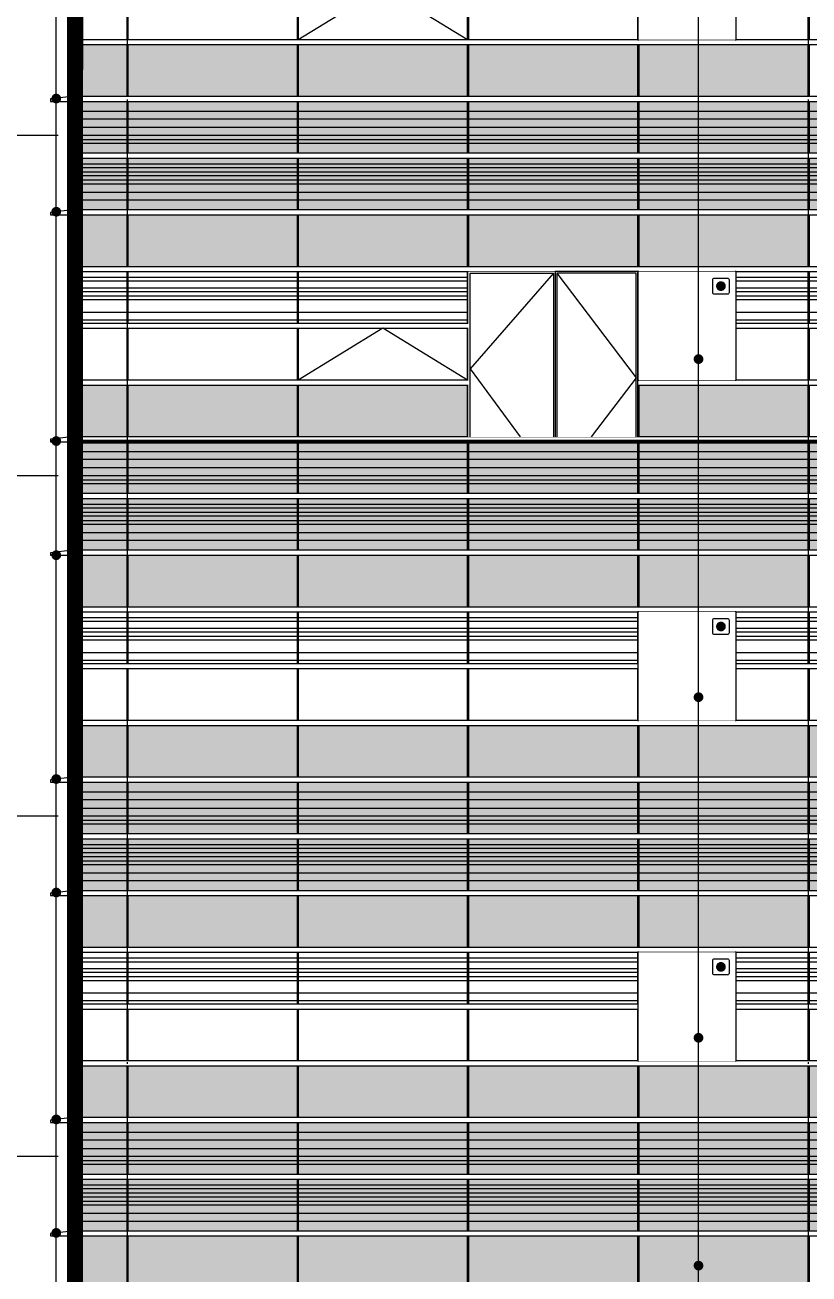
# Model space of a CAD drawing. Header units: millimetres. Extents: x 708158 to 1984082, y -168213 to -53.
# Drawn here: x 847689 to 857358, y -73306 to -57894 of the extents above; entities that cross this region are included whole.
import ezdxf

# ---------------------------------------------------------------- set-up
doc = ezdxf.new("R2010")
doc.units = ezdxf.units.MM
doc.header["$LTSCALE"] = 1000
doc.set_wipeout_variables(frame=1)
doc.linetypes.add('DOTE', pattern=[2.42, 2, -0.2, 0.02, -0.2])
doc.layers.get('0').update_dxf_attribs({"color": 8})
for name, color, linetype in [('A-AXIS', 1, 'DOTE'), ('A-看线', 63, 'Continuous'), ('DIM_LEAD', 3, 'Continuous'), ('DOTE', 1, 'DOTE'), ('WINDOW', 4, 'Continuous'), ('立面加粗', 5, 'Continuous'), ('立面填充线2 穿孔板', 105, 'Continuous'), ('立面窗户线', 21, 'Continuous')]:
    doc.layers.add(name, color=color, linetype=linetype)
doc.layers.add('E-百叶', color=8, linetype='Continuous', lineweight=35)

# ---------------------------------------------------------------- blocks, each defined once
blk = doc.blocks.new('A$C24AE1B25')
at = {"layer": '立面窗户线'}
blk.add_lwpolyline([(46850, 30), (0, 30), (-30, 30), (-300, 0), (-300, -30), (0, -30), (46850, -30)], dxfattribs=at)
blk = doc.blocks.new('A$C05264923')
at = {"layer": '立面窗户线'}
blk.add_lwpolyline([(46850, 30), (0, 30), (-90, 30), (-90, -30), (0, -30), (46850, -30)], dxfattribs=at)
blk = doc.blocks.new('A$C03EC34EA')
at = {"layer": 'A-看线'}
for points in [[(5, -40), (645, -40), (645, -140), (5, -140)], [(5, -240), (645, -240), (645, -340), (5, -340)], [(5, -390), (645, -390), (645, -440), (5, -440)], [(5, -690), (645, -690), (645, -740), (5, -740)], [(5, -790), (645, -790), (645, -840), (5, -840)], [(5, -890), (645, -890), (645, -940), (5, -940)], [(5, -1040), (645, -1040), (645, -1140), (5, -1140)]]:
    blk.add_lwpolyline(points, close=True, dxfattribs=at)
at = {"layer": 'WINDOW'}
for points in [[(-5, 80), (5, 80), (5, -560), (-5, -560)], [(645, 80), (655, 80), (655, -560), (645, -560)], [(-5, -620), (5, -620), (5, -1260), (-5, -1260)], [(645, -620), (655, -620), (655, -1260), (645, -1260)]]:
    blk.add_lwpolyline(points, close=True, dxfattribs=at)
blk = doc.blocks.new('A$C2A3A27BA')
at = {"layer": 'A-看线'}
for points in [[(0, -40), (2090, -40), (2090, -140), (0, -140)], [(2100, -40), (4190, -40), (4190, -140), (2100, -140)], [(4200, -40), (6290, -40), (6290, -140), (4200, -140)], [(6300, -40), (8390, -40), (8390, -140), (6300, -140)], [(0, -240), (2090, -240), (2090, -340), (0, -340)], [(2100, -240), (4190, -240), (4190, -340), (2100, -340)], [(4200, -240), (6290, -240), (6290, -340), (4200, -340)], [(6300, -240), (8390, -240), (8390, -340), (6300, -340)], [(0, -390), (2090, -390), (2090, -440), (0, -440)], [(2100, -390), (4190, -390), (4190, -440), (2100, -440)], [(4200, -390), (6290, -390), (6290, -440), (4200, -440)], [(6300, -390), (8390, -390), (8390, -440), (6300, -440)], [(0, -690), (2090, -690), (2090, -740), (0, -740)], [(2100, -690), (4190, -690), (4190, -740), (2100, -740)], [(4200, -690), (6290, -690), (6290, -740), (4200, -740)], [(6300, -690), (8390, -690), (8390, -740), (6300, -740)], [(0, -790), (2090, -790), (2090, -840), (0, -840)], [(0, -890), (2090, -890), (2090, -940), (0, -940)], [(2100, -790), (4190, -790), (4190, -840), (2100, -840)], [(2100, -890), (4190, -890), (4190, -940), (2100, -940)], [(4200, -790), (6290, -790), (6290, -840), (4200, -840)], [(4200, -890), (6290, -890), (6290, -940), (4200, -940)], [(6300, -790), (8390, -790), (8390, -840), (6300, -840)], [(6300, -890), (8390, -890), (8390, -940), (6300, -940)], [(0, -1040), (2090, -1040), (2090, -1140), (0, -1140)], [(2100, -1040), (4190, -1040), (4190, -1140), (2100, -1140)], [(4200, -1040), (6290, -1040), (6290, -1140), (4200, -1140)], [(6300, -1040), (8390, -1040), (8390, -1140), (6300, -1140)]]:
    blk.add_lwpolyline(points, close=True, dxfattribs=at)
at = {"layer": 'WINDOW'}
for points in [[(2090, 80), (2100, 80), (2100, -560), (2090, -560)], [(4190, 80), (4200, 80), (4200, -560), (4190, -560)], [(6290, 80), (6300, 80), (6300, -560), (6290, -560)], [(8390, 80), (8400, 80), (8400, -560), (8390, -560)], [(2090, -620), (2100, -620), (2100, -1260), (2090, -1260)], [(4190, -620), (4200, -620), (4200, -1260), (4190, -1260)], [(6290, -620), (6300, -620), (6300, -1260), (6290, -1260)], [(8390, -620), (8400, -620), (8400, -1260), (8390, -1260)]]:
    blk.add_lwpolyline(points, close=True, dxfattribs=at)
blk = doc.blocks.new('A$C59A864C1')
at = {"layer": 'WINDOW'}
for points in [[(2090, 0), (2100, 0), (2100, -640), (2090, -640)], [(4190, 0), (4200, 0), (4200, -640), (4190, -640)], [(6290, 0), (6300, 0), (6300, -640), (6290, -640)], [(8390, 0), (8400, 0), (8400, -640), (8390, -640)], [(2090, -1400), (2100, -1400), (2100, -2040), (2090, -2040)], [(4190, -1400), (4200, -1400), (4200, -2040), (4190, -2040)], [(6290, -1400), (6300, -1400), (6300, -2040), (6290, -2040)], [(8390, -1400), (8400, -1400), (8400, -2040), (8390, -2040)], [(2090, -2100), (2100, -2100), (2100, -2740), (2090, -2740)], [(4190, -2100), (4200, -2100), (4200, -2740), (4190, -2740)], [(6290, -2100), (6300, -2100), (6300, -2740), (6290, -2740)], [(8390, -2100), (8400, -2100), (8400, -2740), (8390, -2740)]]:
    blk.add_lwpolyline(points, close=True, dxfattribs=at)
blk.add_lwpolyline([(4190, -2040), (3145, -1400), (2100, -2040)], dxfattribs=at)
blk = doc.blocks.new('A$C4BD9167B')
at = {"layer": 'WINDOW'}
for points in [[(-5, 0), (5, 0), (5, -640), (-5, -640)], [(645, 0), (655, 0), (655, -640), (645, -640)], [(-5, -1400), (5, -1400), (5, -2040), (-5, -2040)], [(645, -1400), (655, -1400), (655, -2040), (645, -2040)], [(-5, -2100), (5, -2100), (5, -2740), (-5, -2740)], [(645, -2100), (655, -2100), (655, -2740), (645, -2740)]]:
    blk.add_lwpolyline(points, close=True, dxfattribs=at)
blk = doc.blocks.new('A$C646C2EE2')
at = {"layer": 'A-看线'}
for points in [[(0, -70), (2090, -70), (2090, -120), (0, -120)], [(2100, -70), (4190, -70), (4190, -120), (2100, -120)], [(4200, -70), (6290, -70), (6290, -120), (4200, -120)], [(6300, -70), (8390, -70), (8390, -120), (6300, -120)], [(0, -200), (2090, -200), (2090, -250), (0, -250)], [(0, -300), (2090, -300), (2090, -350), (0, -350)], [(2100, -200), (4190, -200), (4190, -250), (2100, -250)], [(2100, -300), (4190, -300), (4190, -350), (2100, -350)], [(4200, -200), (6290, -200), (6290, -250), (4200, -250)], [(4200, -300), (6290, -300), (6290, -350), (4200, -350)], [(6300, -200), (8390, -200), (8390, -250), (6300, -250)], [(6300, -300), (8390, -300), (8390, -350), (6300, -350)], [(0, -500), (2090, -500), (2090, -600), (0, -600)], [(2100, -500), (4190, -500), (4190, -600), (2100, -600)], [(4200, -500), (6290, -500), (6290, -600), (4200, -600)], [(6300, -500), (8390, -500), (8390, -600), (6300, -600)]]:
    blk.add_lwpolyline(points, close=True, dxfattribs=at)
at = {"layer": 'WINDOW'}
for points in [[(2090, 0), (2100, 0), (2100, -640), (2090, -640)], [(4190, 0), (4200, 0), (4200, -640), (4190, -640)], [(6290, 0), (6300, 0), (6300, -640), (6290, -640)], [(8390, 0), (8400, 0), (8400, -640), (8390, -640)]]:
    blk.add_lwpolyline(points, close=True, dxfattribs=at)
blk = doc.blocks.new('A$C4AFF7EBF')
at = {"layer": 'A-看线'}
for points in [[(5, -70), (645, -70), (645, -120), (5, -120)], [(5, -200), (645, -200), (645, -250), (5, -250)], [(5, -300), (645, -300), (645, -350), (5, -350)], [(5, -500), (645, -500), (645, -600), (5, -600)]]:
    blk.add_lwpolyline(points, close=True, dxfattribs=at)
at = {"layer": 'WINDOW'}
for points in [[(-5, 0), (5, 0), (5, -640), (-5, -640)], [(645, 0), (655, 0), (655, -640), (645, -640)]]:
    blk.add_lwpolyline(points, close=True, dxfattribs=at)
blk = doc.blocks.new('A$C090C4F04')
at = {"layer": '立面填充线2 穿孔板'}
for points in [[(5, 420), (46845, 420), (46845, -220), (5, -220)], [(5, -280), (46845, -280), (46845, -920), (5, -920)], [(5, -980), (9045, -980), (9045, -1620), (5, -1620)], [(5, -3080), (46845, -3080), (46845, -3720), (5, -3720)]]:
    blk.add_hatch(color=256, dxfattribs=at).paths.add_polyline_path(points)
at = {"layer": 'A-看线'}
for points in [[(5, 420), (46845, 420), (46845, -220), (5, -220)], [(5, -280), (46845, -280), (46845, -920), (5, -920)], [(5, -980), (9045, -980), (9045, -1620), (5, -1620)], [(5, -1680), (46845, -1680), (46845, -2320), (5, -2320)], [(5, -3080), (46845, -3080), (46845, -3720), (5, -3720)]]:
    blk.add_lwpolyline(points, close=True, dxfattribs=at)
at = {"layer": 'WINDOW'}
for points in [[(2745, -980), (2755, -980), (2755, -1620), (2745, -1620)], [(4845, -980), (4855, -980), (4855, -1620), (4845, -1620)], [(6945, -980), (6955, -980), (6955, -1620), (6945, -1620)], [(9045, -980), (9055, -980), (9055, -1620), (9045, -1620)], [(2745, -2380), (2755, -2380), (2755, -3020), (2745, -3020)], [(4845, -2380), (4855, -2380), (4855, -3020), (4845, -3020)], [(6945, -2380), (6955, -2380), (6955, -3020), (6945, -3020)], [(9045, -2380), (9055, -2380), (9055, -3020), (9045, -3020)], [(2745, -3080), (2755, -3080), (2755, -3720), (2745, -3720)], [(4845, -3080), (4855, -3080), (4855, -3720), (4845, -3720)], [(6945, -3080), (6955, -3080), (6955, -3720), (6945, -3720)], [(9045, -3080), (9055, -3080), (9055, -3720), (9045, -3720)]]:
    blk.add_lwpolyline(points, close=True, dxfattribs=at)
for name, p in [('A$C03EC34EA', (0, 340)), ('A$C2A3A27BA', (655, 340)), ('A$C2A3A27BA', (9055, 340)), ('A$C05264923', (0, -250)), ('A$C4BD9167B', (0, -980)), ('A$C05264923', (0, -1650)), ('A$C4AFF7EBF', (0, -1680)), ('A$C646C2EE2', (655, -1680)), ('A$C646C2EE2', (9055, -1680)), ('A$C05264923', (0, -2350)), ('A$C05264923', (0, -3050))]:
    blk.add_blockref(name, p, dxfattribs=at)
at = {"layer": '立面窗户线'}
for p in [(0, 450), (0, -950)]:
    blk.add_blockref('A$C24AE1B25', p, dxfattribs=at)
blk = doc.blocks.new('A$C22B71AAA')
at = {"layer": '立面填充线2 穿孔板'}
for points in [[(5, 420), (46845, 420), (46845, -220), (5, -220)], [(5, -280), (46845, -280), (46845, -920), (5, -920)], [(5, -980), (9045, -980), (9045, -1620), (5, -1620)], [(5, -3080), (9045, -3080), (9045, -3720), (5, -3720)]]:
    blk.add_hatch(color=256, dxfattribs=at).paths.add_polyline_path(points)
at = {"layer": 'A-看线'}
for points in [[(5, 420), (46845, 420), (46845, -220), (5, -220)], [(5, -280), (46845, -280), (46845, -920), (5, -920)], [(5, -980), (9045, -980), (9045, -1620), (5, -1620)], [(5, -1680), (46845, -1680), (46845, -2320), (5, -2320)], [(5, -3080), (9045, -3080), (9045, -3720), (5, -3720)]]:
    blk.add_lwpolyline(points, close=True, dxfattribs=at)
at = {"layer": 'WINDOW'}
for name, p in [('A$C03EC34EA', (0, 340)), ('A$C2A3A27BA', (655, 340)), ('A$C2A3A27BA', (9055, 340)), ('A$C05264923', (0, -250)), ('A$C4BD9167B', (0, -980)), ('A$C59A864C1', (655, -980)), ('A$C05264923', (0, -1650)), ('A$C4AFF7EBF', (0, -1680)), ('A$C646C2EE2', (655, -1680)), ('A$C646C2EE2', (9055, -1680)), ('A$C05264923', (0, -2350)), ('A$C05264923', (0, -3050))]:
    blk.add_blockref(name, p, dxfattribs=at)
at = {"layer": '立面窗户线'}
for p in [(0, 450), (0, -950)]:
    blk.add_blockref('A$C24AE1B25', p, dxfattribs=at)
blk = doc.blocks.new('A$C3ddea0d8')
at = {"layer": 'DIM_LEAD', "color": 1}
blk.add_lwpolyline([(-80, 100), (80, 100, -0.414214), (100, 80), (100, -80, -0.414214), (80, -100), (-80, -100, -0.414214), (-100, -80), (-100, 80, -0.414214)], format="xyb", close=True, dxfattribs=at)
at = {"layer": 'DIM_LEAD', "color": 1, "const_width": 60}
blk.add_lwpolyline([(0, -30, 1), (0, 30, 1)], format="xyb", close=True, dxfattribs=at)
blk = doc.blocks.new('A$C68c6f59b')
at = {"layer": 'WINDOW'}
for points in [[(10, -700), (0, -700), (0, -2040), (10, -2040)], [(1210, -700), (1200, -700), (1200, -2040), (1210, -2040)]]:
    blk.add_lwpolyline(points, close=True, dxfattribs=at)
blk.add_wipeout([(10, -700), (1200, -700), (1200, -2040), (10, -2040)]).dxf.layer = 'WINDOW'
blk.add_blockref('A$C3ddea0d8', (1024, -880))
blk = doc.blocks.new('A$C1b228231')
at = {"layer": 'E-百叶'}
for p in [(0, -12600), (0, -16800), (0, -21000), (0, -25200)]:
    blk.add_blockref('A$C68c6f59b', p, dxfattribs=at)
blk = doc.blocks.new('A$C5dbcd610')
blk.add_wipeout([(-1070, 0), (1020, 0), (1020, -2040), (-1070, -2040)]).dxf.layer = 'WINDOW'
at = {"layer": 'WINDOW'}
for points in [[(-1050, -2040), (-1050, -20), (-20, -20), (-20, -2040)], [(-20, -20), (-1050, -1200), (-432, -2040)], [(1020, -2040), (1020, 0), (0, 0), (0, -2040)], [(1000, -2040), (1000, -20), (20, -20), (20, -2040)], [(20, -20), (1000, -1310), (445, -2040)]]:
    blk.add_lwpolyline(points, dxfattribs=at)

msp = doc.modelspace()

# ---------------------------------------------------------------- hatches: boundary and pattern name
at = {"layer": '立面填充线2 穿孔板'}
for points in [[(848308, -71436.7), (895148, -71436.7), (895148, -72076.7), (848308, -72076.7)], [(848308, -72136.7), (895148, -72136.7), (895148, -72776.7), (848308, -72776.7)], [(848308, -72836.7), (857348, -72836.7), (857348, -73476.7), (848308, -73476.7)]]:
    msp.add_hatch(color=256, dxfattribs=at).paths.add_polyline_path(points)

# ---------------------------------------------------------------- linework, layer by layer
at = {"layer": 'A-AXIS'}
for p, q in [((949740, -59256.7), (839134.6, -59256.7)), ((949740, -63456.7), (839134.6, -63456.7)), ((949740, -67656.7), (839134.6, -67656.7)), ((949740, -71856.7), (839134.6, -71856.7))]:
    msp.add_line(p, q, dxfattribs=at)
at = {"layer": 'A-看线'}
for points in [[(848308, -71436.7), (895148, -71436.7), (895148, -72076.7), (848308, -72076.7)], [(848308, -72136.7), (895148, -72136.7), (895148, -72776.7), (848308, -72776.7)], [(848308, -72836.7), (857348, -72836.7), (857348, -73476.7), (848308, -73476.7)]]:
    msp.add_lwpolyline(points, close=True, dxfattribs=at)
at = {"layer": 'DIM_LEAD'}
for p in [(848075, -85136.7), (848075, -58802), (848075, -60198.7), (848075, -63028.7), (848075, -64436.7), (848075, -67198.7), (848075, -68598.7), (848075, -71398.7), (848075, -72798.7), (848075, -75568.7), (848075, -76298.7), (848075, -78878.7), (848075, -81098.7), (848075, -82098.7), (848075, -84098.7), (848075, -85136.7), (848075, -85136.7), (848075, -85911.7)]:
    msp.add_line(p, (848075, -32009.6), dxfattribs=at)
at = {"layer": 'DIM_LEAD', "const_width": 60}
for points in [[(848075, -58832, 1), (848075, -58772, 1)], [(848075, -60228.7, 1), (848075, -60168.7, 1)], [(848075, -63058.7, 1), (848075, -62998.7, 1)], [(848075, -64466.7, 1), (848075, -64406.7, 1)], [(848075, -67228.7, 1), (848075, -67168.7, 1)], [(848075, -68628.7, 1), (848075, -68568.7, 1)], [(848075, -71428.7, 1), (848075, -71368.7, 1)], [(848075, -72828.7, 1), (848075, -72768.7, 1)]]:
    msp.add_lwpolyline(points, format="xyb", close=True, dxfattribs=at)
at = {"layer": 'DOTE'}
for p, q in [((848953, -87432.6), (848953, -34939.7)), ((848953, -87432.6), (848953, -34939.7)), ((857353, -87432.6), (857353, -34939.7))]:
    msp.add_line(p, q, dxfattribs=at)
at = {"layer": '立面加粗'}
for points, const_width in [([(848304.9, -86029.2), (848308, -37629.2), (942003, -37484.2), (941999.9, -85884.2)], 200), ([(848308, -63036.7), (848308, -37556.7), (874158, -37556.7), (874158, -63036.7)], 50)]:
    msp.add_lwpolyline(points, close=True, dxfattribs=dict(at, const_width=const_width))

# ---------------------------------------------------------------- block references
at = {"layer": 'A-看线'}
for name, p in [('A$C22B71AAA', (848303, -55056.7)), ('A$C22B71AAA', (848303, -59256.7)), ('A$C090C4F04', (848303, -63456.7)), ('A$C090C4F04', (848303, -67656.7))]:
    msp.add_blockref(name, p, dxfattribs=at)
at = {"layer": 'WINDOW'}
for name, p in [('A$C03EC34EA', (848303, -71516.7)), ('A$C2A3A27BA', (848958, -71516.7)), ('A$C2A3A27BA', (857358, -71516.7)), ('A$C05264923', (848303, -72106.7)), ('A$C4BD9167B', (848303, -72836.7)), ('A$C59A864C1', (848958, -72836.7))]:
    msp.add_blockref(name, p, dxfattribs=at)
at = {"layer": '立面窗户线'}
for p in [(848303, -71406.7), (848303, -72806.7)]:
    msp.add_blockref('A$C24AE1B25', p, dxfattribs=at)

# ---------------------------------------------------------------- next in the draw order: block references
at = {"layer": 'E-百叶'}
msp.add_blockref('A$C1b228231', (855248, -43436.7), dxfattribs=at)

# ---------------------------------------------------------------- next in the draw order: linework, layer by layer
at = {"layer": 'DIM_LEAD'}
for p in [(855995.5, -73203), (855995.5, -73203), (855995.5, -73203), (855995.5, -73203), (855995.5, -62016.9), (855995.5, -66189.2), (855995.5, -70391.3), (855995.5, -78886.7)]:
    msp.add_line(p, (855995.5, -32009.7), dxfattribs=at)
at = {"layer": 'DIM_LEAD', "const_width": 60}
for points in [[(855995.5, -62046.9, 1), (855995.5, -61986.9, 1)], [(855995.5, -66219.2, 1), (855995.5, -66159.2, 1)], [(855995.5, -70421.3, 1), (855995.5, -70361.3, 1)], [(855995.5, -73233, 1), (855995.5, -73173, 1)], [(855995.5, -73233, 1), (855995.5, -73173, 1)], [(855995.5, -73233, 1), (855995.5, -73173, 1)], [(855995.5, -73233, 1), (855995.5, -73173, 1)]]:
    msp.add_lwpolyline(points, format="xyb", close=True, dxfattribs=at)

# ---------------------------------------------------------------- next in the draw order: block references
msp.add_blockref('A$C5dbcd610', (854228, -60936.7))

doc.saveas('drawing.dxf')
